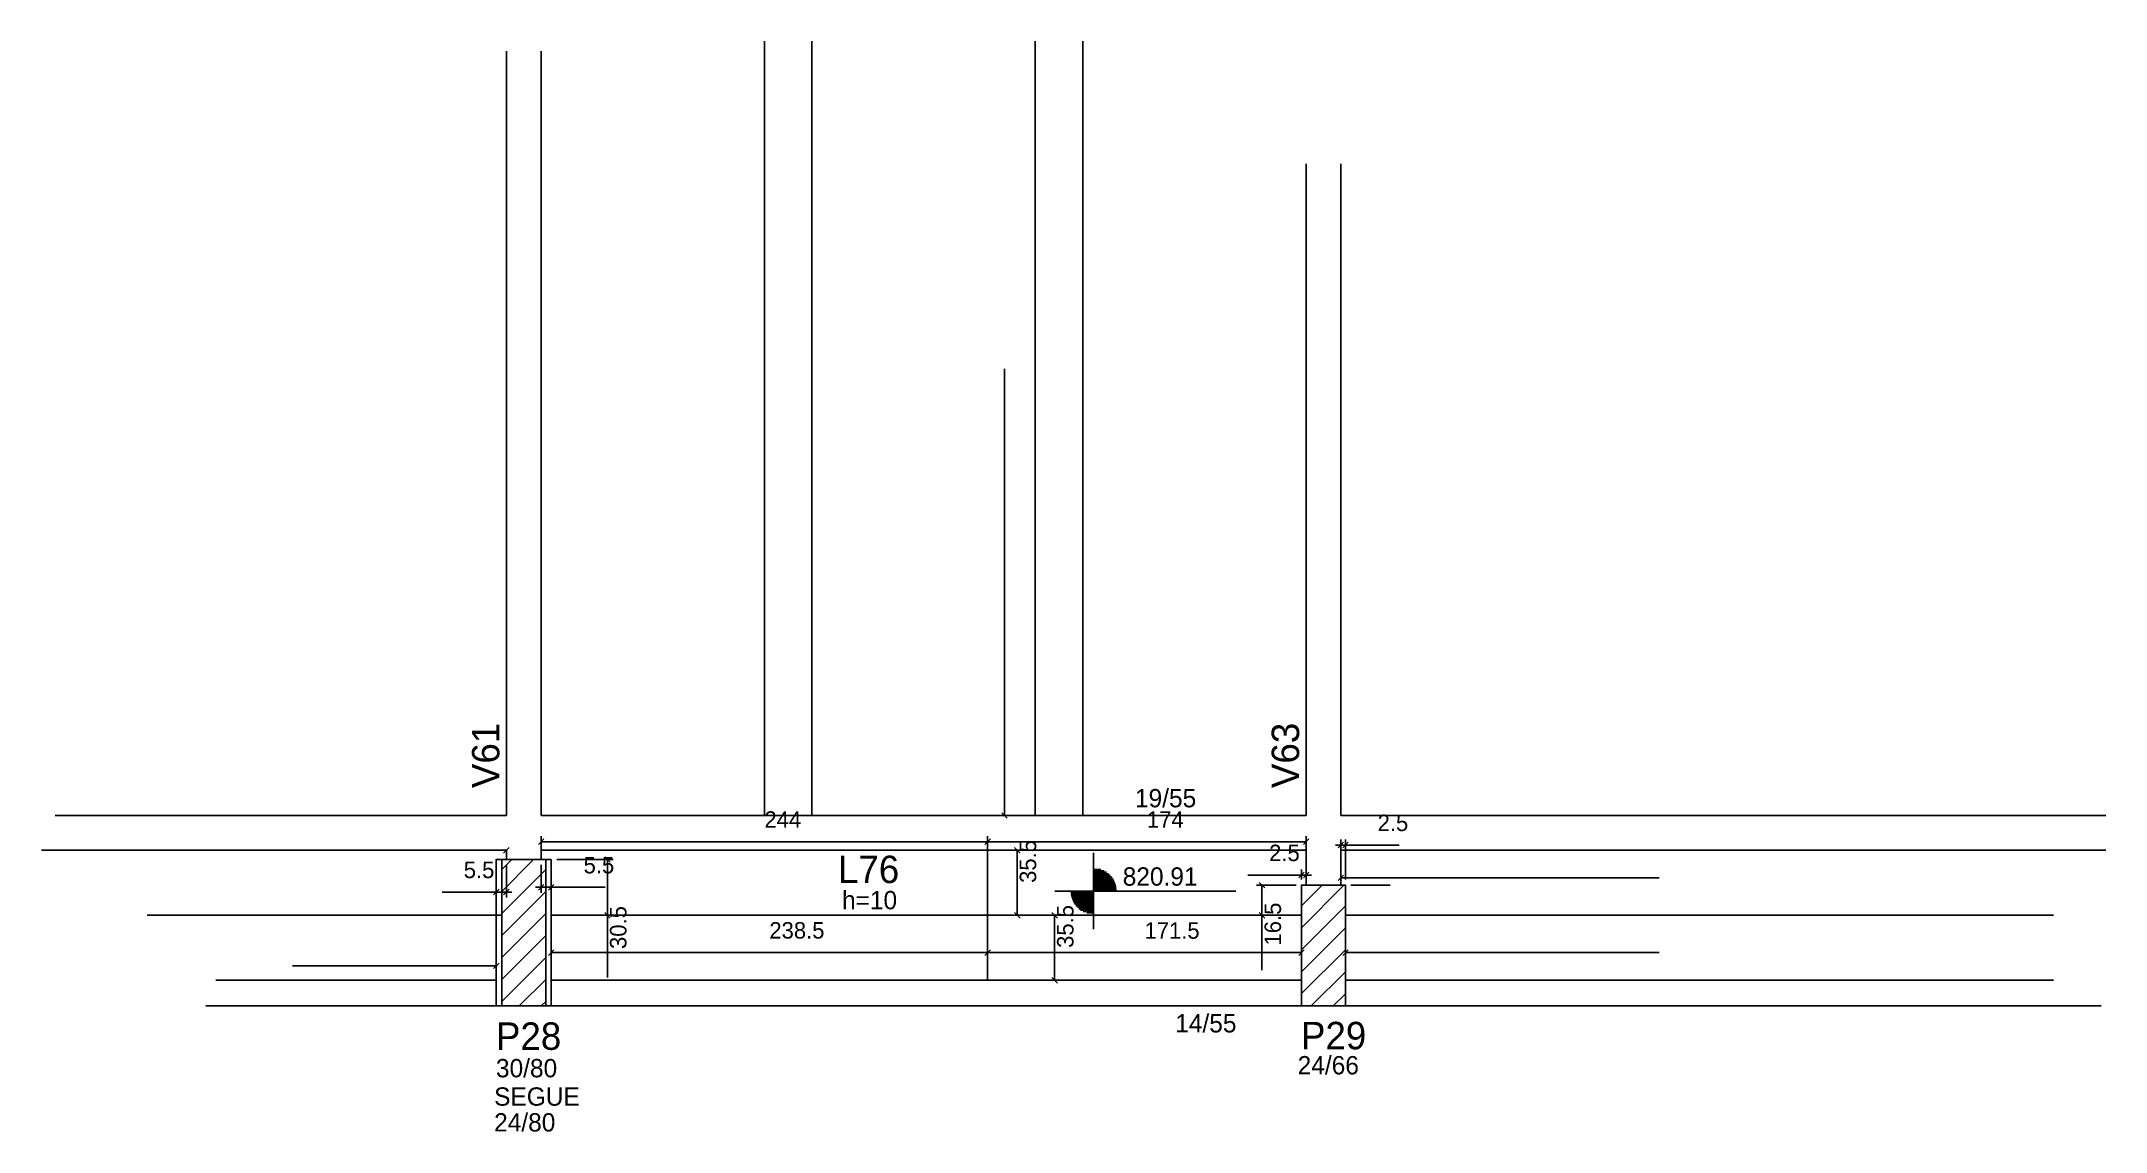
# Model space of a CAD drawing. Header units: metres. Extents: x 3991 to 5119, y 1911 to 2507.
import ezdxf

# ---------------------------------------------------------------- set-up
doc = ezdxf.new("R2010")
doc.units = ezdxf.units.M
for name, color, linetype in [('3', 7, 'Continuous'), ('4', 7, 'Continuous'), ('7', 7, 'Continuous'), ('Painéis', 7, 'Continuous')]:
    doc.layers.add(name, color=color, linetype=linetype)

msp = doc.modelspace()

# ---------------------------------------------------------------- linework, layer by layer
at = {"layer": '3', "color": 3, "lineweight": 25}
for p, q in [((4242.7, 2042.7), (4260.1, 2060.2)), ((4242.7, 2054.7), (4248.1, 2060.2)), ((4242.7, 2030.7), (4266.7, 2054.7)), ((4566.1, 2055.4), (4566.1, 2063.9)), ((4566.1, 2055.4), (4566.1, 2030.4)), ((4566.1, 2054.7), (4570, 2054.7)), ((4566.1, 2054), (4571.9, 2054)), ((4566.1, 2053.2), (4573.2, 2053.2)), ((4242.7, 2018.7), (4266.7, 2042.7)), ((4553.6, 2042.9), (4544.9, 2042.9)), ((4553.6, 2042.9), (4578.6, 2042.9)), ((4566.1, 2042.1), (4553.6, 2042.1)), ((4566.1, 2052.4), (4574.2, 2052.4)), ((4566.1, 2051.6), (4575.1, 2051.6)), ((4566.1, 2050.8), (4575.8, 2050.8)), ((4566.1, 2050), (4576.4, 2050)), ((4566.1, 2049.2), (4576.9, 2049.2)), ((4566.1, 2048.4), (4577.3, 2048.4)), ((4566.1, 2047.6), (4577.7, 2047.6)), ((4566.1, 2046.8), (4578, 2046.8)), ((4566.1, 2046), (4578.2, 2046)), ((4566.1, 2045.2), (4578.4, 2045.2)), ((4566.1, 2044.4), (4578.5, 2044.4)), ((4566.1, 2043.6), (4578.6, 2043.6)), ((4578.6, 2042.9), (4643.9, 2042.9)), ((4679.7, 2022.9), (4702.9, 2046.2)), ((4679.7, 2034.9), (4690.9, 2046.2)), ((4242.7, 2006.7), (4266.7, 2030.7)), ((4566.1, 2041.3), (4553.7, 2041.3)), ((4566.1, 2040.5), (4553.8, 2040.5)), ((4566.1, 2039.7), (4554, 2039.7)), ((4566.1, 2038.9), (4554.3, 2038.9)), ((4566.1, 2038.1), (4554.5, 2038.1)), ((4566.1, 2037.3), (4554.9, 2037.3)), ((4566.1, 2036.5), (4555.3, 2036.5)), ((4566.1, 2035.7), (4555.8, 2035.7)), ((4566.1, 2034.9), (4556.4, 2034.9)), ((4566.1, 2034.1), (4557.2, 2034.1)), ((4566.1, 2033.3), (4558, 2033.3)), ((4566.1, 2032.5), (4559, 2032.5)), ((4566.1, 2031.8), (4560.4, 2031.8)), ((4566.1, 2031), (4562.3, 2031)), ((4679.7, 2010.9), (4703.7, 2034.9)), ((4566.1, 2030.4), (4566.1, 2022.1)), ((4679.7, 1998.9), (4703.7, 2022.9)), ((4242.7, 1994.6), (4266.7, 2018.6)), ((4679.7, 1986.9), (4703.7, 2010.9)), ((4242.7, 1982.6), (4266.7, 2006.6)), ((4685, 1980.2), (4703.7, 1998.8)), ((4239.7, 1994.2), (4086.4, 1994.2)), ((4252.2, 1980.2), (4266.7, 1994.6)), ((4269.7, 1994.2), (4679.7, 1994.2)), ((4697, 1980.2), (4703.7, 1986.8)), ((4703.7, 1994.2), (5090.7, 1994.2)), ((4239.7, 1980.2), (4080.9, 1980.2)), ((4264.3, 1980.2), (4266.7, 1982.6)), ((4269.7, 1980.2), (4679.7, 1980.2)), ((4703.7, 1980.2), (5116.7, 1980.2))]:
    msp.add_line(p, q, dxfattribs=at)
for points in [[(4245.2, 2501.7), (4245.2, 2084.2)], [(4264.2, 2084.2), (4264.2, 2501.7)], [(4682.2, 2440.2), (4682.2, 2084.2)], [(4701.2, 2084.2), (4701.2, 2440.2)], [(4245.2, 2084.2), (3998.6, 2084.2)], [(4682.2, 2084.2), (4264.2, 2084.2)], [(5119.2, 2084.2), (4701.2, 2084.2)], [(3991.1, 2065.2), (4245.2, 2065.2)], [(4245.2, 2065.2), (4245.2, 2060.2)], [(4264.2, 2065.2), (4682.2, 2065.2)], [(4264.2, 2060.2), (4264.2, 2065.2)], [(4682.2, 2065.2), (4682.2, 2046.2)], [(4701.2, 2065.2), (5119.2, 2065.2)], [(4701.2, 2046.2), (4701.2, 2065.2)]]:
    msp.add_lwpolyline(points, dxfattribs=at)
at = {"layer": '7', "color": 7, "lineweight": 25}
for points in [[(4242.7, 2060.2), (4239.7, 2060.2), (4239.7, 1980.2), (4242.7, 1980.2), (4242.7, 2060.2)], [(4242.7, 1980.2), (4266.7, 1980.2), (4266.7, 2060.2), (4242.7, 2060.2), (4242.7, 1980.2)], [(4269.7, 2060.2), (4266.7, 2060.2), (4266.7, 1980.2), (4269.7, 1980.2), (4269.7, 2060.2)], [(4679.7, 1980.2), (4703.7, 1980.2), (4703.7, 2046.2), (4679.7, 2046.2), (4679.7, 1980.2)]]:
    msp.add_lwpolyline(points, dxfattribs=at)
at = {"layer": 'Painéis', "color": 200, "lineweight": 25}
for p, q in [((4386.2, 2507.2), (4386.2, 2084.2)), ((4412.2, 2507.2), (4412.2, 2084.2)), ((4534.2, 2507.2), (4534.2, 2084.2)), ((4560.2, 2507.2), (4560.2, 2084.2)), ((4508.2, 1994.2), (4508.2, 2065.2)), ((4242.7, 2029.7), (4048.9, 2029.7)), ((4679.7, 2029.7), (4269.7, 2029.7)), ((4703.7, 2029.7), (5090.7, 2029.7))]:
    msp.add_line(p, q, dxfattribs=at)
at = {"layer": 'Painéis', "color": 4, "lineweight": 25}
for p, q in [((4517.4, 2328.2), (4517.4, 2084.2)), ((4245.2, 2065.2), (4128.3, 2065.2)), ((4264.2, 2063.7), (4264.2, 2072.9)), ((4508.2, 2069.9), (4264.2, 2069.9)), ((4508.2, 2053.2), (4508.2, 2072.9)), ((4682.2, 2069.9), (4508.2, 2069.9)), ((4524.4, 2065.2), (4524.4, 2029.7)), ((4526.7, 2065.2), (4527.4, 2065.2)), ((4682.2, 2053.2), (4682.2, 2072.9)), ((4701.2, 2068.1), (4698.2, 2068.1)), ((4701.2, 2049.2), (4701.2, 2071.1)), ((4701.2, 2068.1), (4703.7, 2068.1)), ((4703.7, 2049.2), (4703.7, 2071.1)), ((4703.7, 2068.1), (4733, 2068.1)), ((4239.7, 2057.2), (4239.7, 2039.4)), ((4245.2, 2057.2), (4245.2, 2039.4)), ((4264.2, 2057.2), (4264.2, 2042)), ((4269.7, 2057.2), (4269.7, 2042)), ((4272.7, 2060.2), (4303.5, 2060.2)), ((4300.5, 2060.2), (4300.5, 2029.7)), ((4679.7, 2049.2), (4679.7, 2054.7)), ((4682.2, 2049.2), (4682.2, 2054.7)), ((4239.7, 2042.4), (4210.1, 2042.4)), ((4245.2, 2042.4), (4239.7, 2042.4)), ((4245.2, 2042.4), (4248.2, 2042.4)), ((4264.2, 2045), (4261.2, 2045)), ((4264.2, 2045), (4269.7, 2045)), ((4269.7, 2045), (4299.2, 2045)), ((4679.7, 2051.7), (4650.3, 2051.7)), ((4676.7, 2046.2), (4655.1, 2046.2)), ((4658.1, 2046.2), (4658.1, 2029.7)), ((4682.2, 2051.7), (4679.7, 2051.7)), ((4682.2, 2051.7), (4685.2, 2051.7)), ((4701.2, 2050.2), (4875.2, 2050.2)), ((4706.7, 2046.2), (4728.2, 2046.2)), ((4272.7, 2029.7), (4303.5, 2029.7)), ((4300.5, 2029.7), (4300.5, 1995.8)), ((4526.7, 2029.7), (4527.4, 2029.7)), ((4544.8, 2029.7), (4544.8, 1994.2)), ((4545.9, 2029.7), (4547.8, 2029.7)), ((4676.7, 2029.7), (4655.1, 2029.7)), ((4658.1, 2029.7), (4658.1, 1999.7)), ((4706.7, 2029.7), (4728.2, 2029.7)), ((4269.7, 2009.3), (4508.2, 2009.3)), ((4508.2, 2009.3), (4679.7, 2009.3)), ((4875.2, 2009.3), (4703.7, 2009.3)), ((4239.7, 2002.1), (4128.3, 2002.1)), ((4545.9, 1994.2), (4547.8, 1994.2))]:
    msp.add_line(p, q, dxfattribs=at)
at = {"layer": 'Painéis', "color": 0, "lineweight": 25}
for p, q in [((4515.9, 2085.7), (4518.9, 2082.7)), ((4243.7, 2063.7), (4246.7, 2066.7)), ((4265.7, 2071.4), (4262.7, 2068.4)), ((4509.7, 2071.4), (4506.7, 2068.4)), ((4506.7, 2068.4), (4509.7, 2071.4)), ((4525.9, 2063.7), (4522.9, 2066.7)), ((4680.7, 2068.4), (4683.7, 2071.4)), ((4699.7, 2066.6), (4702.7, 2069.6)), ((4705.2, 2069.6), (4702.2, 2066.6)), ((4302, 2058.7), (4299, 2061.7)), ((4678.2, 2050.2), (4681.2, 2053.2)), ((4683.7, 2053.2), (4680.7, 2050.2)), ((4238.2, 2040.9), (4241.2, 2043.9)), ((4246.7, 2043.9), (4243.7, 2040.9)), ((4262.7, 2043.5), (4265.7, 2046.5)), ((4271.2, 2046.5), (4268.2, 2043.5)), ((4659.6, 2044.7), (4656.6, 2047.7)), ((4702.7, 2051.7), (4699.7, 2048.7)), ((4299, 2031.2), (4302, 2028.2)), ((4522.9, 2031.2), (4525.9, 2028.2)), ((4546.3, 2028.2), (4543.3, 2031.2)), ((4656.6, 2031.2), (4659.6, 2028.2)), ((4271.2, 2010.8), (4268.2, 2007.8)), ((4506.7, 2007.8), (4509.7, 2010.8)), ((4509.7, 2010.8), (4506.7, 2007.8)), ((4678.2, 2007.8), (4681.2, 2010.8)), ((4705.2, 2010.8), (4702.2, 2007.8)), ((4238.2, 2000.6), (4241.2, 2003.6)), ((4543.3, 1995.7), (4546.3, 1992.7))]:
    msp.add_line(p, q, dxfattribs=at)

# ---------------------------------------------------------------- texts
at = {"layer": '3', "color": 3, "lineweight": 25}
for s, p in [('19/55', (4588.7, 2088.7)), ('820.91', (4582, 2045.9)), ('h=10', (4428.6, 2033)), ('14/55', (4610.7, 1965.7)), ('30/80', (4239.5, 1941.2)), ('24/66', (4677.6, 1942.8)), ('SEGUE', (4238.5, 1925.7)), ('24/80', (4238.5, 1911.6))]:
    msp.add_text(s, height=10, dxfattribs=at).set_placement(p)
at = {"layer": '4', "color": 4, "lineweight": 25}
for s, p in [('V61', (4241.4, 2099.2)), ('V63', (4678.4, 2099.2))]:
    msp.add_text(s, height=15, rotation=90, dxfattribs=at).set_placement(p)
for s, p in [('L76', (4426.4, 2047.3)), ('P28', (4239.5, 1956.2)), ('P29', (4679.4, 1956.5))]:
    msp.add_text(s, height=15, dxfattribs=at).set_placement(p)
at = {"layer": 'Painéis', "color": 240, "lineweight": 25}
for s, p in [('244', (4386.2, 2077.5)), ('174', (4595.2, 2077.5)), ('2.5', (4721.3, 2075.7)), ('2.5', (4662, 2059.3)), ('5.5', (4221.9, 2050)), ('5.5', (4287.4, 2052.6)), ('238.5', (4388.9, 2017)), ('171.5', (4593.9, 2016.9))]:
    msp.add_text(s, height=9, dxfattribs=at).set_placement(p)
for s, p in [('35.5', (4534.7, 2047.4)), ('30.5', (4310.8, 2011.3)), ('35.5', (4555.1, 2011.9)), ('16.5', (4668.5, 2013.2))]:
    msp.add_text(s, height=9, rotation=90, dxfattribs=at).set_placement(p)

doc.saveas('drawing.dxf')
